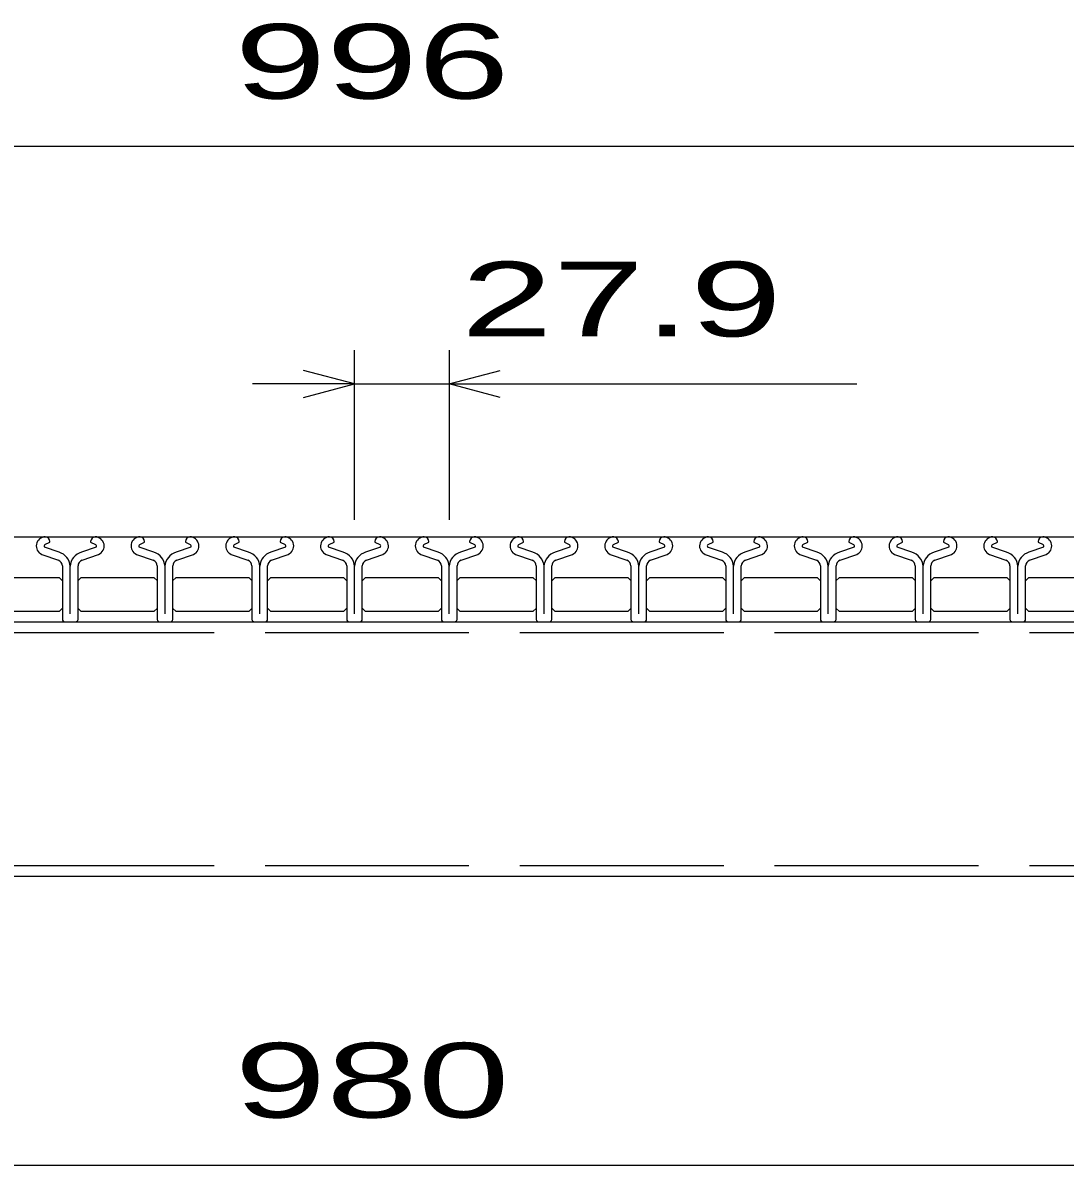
# Model space of a CAD drawing. Units: millimetres, scale not verified. Extents: x -1820 to 1724, y -1285 to 1059.
# Drawn here: x -1039.4 to -732.5, y -661.5 to -325.2 of the extents above; entities that cross this region are included whole.
import ezdxf
from ezdxf.enums import TextEntityAlignment as Align

# ---------------------------------------------------------------- set-up
doc = ezdxf.new("R2010")
doc.units = ezdxf.units.MM
doc.header["$LTSCALE"] = 10
doc.linetypes.add('DASHED', pattern=[7.5, 6, -1.5])
doc.layers.add('16', color=3, linetype='Continuous', lineweight=25)
doc.layers.add('22', color=2, linetype='Continuous', lineweight=25)
doc.styles.add('ベクトル', font='')
doc.styles.get('ベクトル').set_extended_font_data('ベクトル')

msp = doc.modelspace()

# ---------------------------------------------------------------- linework, layer by layer
at = {"layer": '16'}
for p, q in [((-1426, -476.5), (-430, -476.5)), ((-1028.7, -481.03), (-1033.02, -479.51)), ((-1032.86, -478.81), (-1031.42, -478.11)), ((-1031.42, -478.11), (-1031.42, -477.88)), ((-1017.8, -479.51), (-1022.12, -481.03)), ((-1019.4, -477.88), (-1019.4, -478.11)), ((-1019.4, -478.11), (-1017.96, -478.81)), ((-1000.8, -481.03), (-1005.12, -479.51)), ((-1004.96, -478.81), (-1003.52, -478.11)), ((-1003.52, -478.11), (-1003.52, -477.88)), ((-989.9, -479.51), (-994.22, -481.03)), ((-991.5, -477.88), (-991.5, -478.11)), ((-991.5, -478.11), (-990.06, -478.81)), ((-972.9, -481.03), (-977.22, -479.51)), ((-977.06, -478.81), (-975.62, -478.11)), ((-975.62, -478.11), (-975.62, -477.88)), ((-962, -479.51), (-966.32, -481.03)), ((-963.6, -477.88), (-963.6, -478.11)), ((-963.6, -478.11), (-962.16, -478.81)), ((-945, -481.03), (-949.32, -479.51)), ((-949.16, -478.81), (-947.72, -478.11)), ((-947.72, -478.11), (-947.72, -477.88)), ((-934.1, -479.51), (-938.42, -481.03)), ((-935.7, -477.88), (-935.7, -478.11)), ((-935.7, -478.11), (-934.26, -478.81)), ((-917.1, -481.03), (-921.42, -479.51)), ((-921.26, -478.81), (-919.82, -478.11)), ((-919.82, -478.11), (-919.82, -477.88)), ((-906.2, -479.51), (-910.52, -481.03)), ((-907.8, -477.88), (-907.8, -478.11)), ((-907.8, -478.11), (-906.36, -478.81)), ((-889.2, -481.03), (-893.52, -479.51)), ((-893.36, -478.81), (-891.92, -478.11)), ((-891.92, -478.11), (-891.92, -477.88)), ((-878.3, -479.51), (-882.62, -481.03)), ((-879.9, -477.88), (-879.9, -478.11)), ((-879.9, -478.11), (-878.46, -478.81)), ((-861.3, -481.03), (-865.62, -479.51)), ((-865.46, -478.81), (-864.02, -478.11)), ((-864.02, -478.11), (-864.02, -477.88)), ((-850.4, -479.51), (-854.72, -481.03)), ((-852, -477.88), (-852, -478.11)), ((-852, -478.11), (-850.56, -478.81)), ((-833.4, -481.03), (-837.72, -479.51)), ((-837.56, -478.81), (-836.12, -478.11)), ((-836.12, -478.11), (-836.12, -477.88)), ((-822.5, -479.51), (-826.82, -481.03)), ((-824.1, -477.88), (-824.1, -478.11)), ((-824.1, -478.11), (-822.66, -478.81)), ((-805.5, -481.03), (-809.82, -479.51)), ((-809.66, -478.81), (-808.22, -478.11)), ((-808.22, -478.11), (-808.22, -477.88)), ((-794.6, -479.51), (-798.92, -481.03)), ((-796.2, -477.88), (-796.2, -478.11)), ((-796.2, -478.11), (-794.76, -478.81)), ((-777.6, -481.03), (-781.92, -479.51)), ((-781.76, -478.81), (-780.32, -478.11)), ((-780.32, -478.11), (-780.32, -477.88)), ((-766.7, -479.51), (-771.02, -481.03)), ((-768.3, -477.88), (-768.3, -478.11)), ((-768.3, -478.11), (-766.86, -478.81)), ((-749.7, -481.03), (-754.02, -479.51)), ((-753.86, -478.81), (-752.42, -478.11)), ((-752.42, -478.11), (-752.42, -477.88)), ((-738.8, -479.51), (-743.12, -481.03)), ((-740.4, -477.88), (-740.4, -478.11)), ((-740.4, -478.11), (-738.96, -478.81)), ((-1033.78, -481.68), (-1028.91, -483.39)), ((-1021.91, -483.39), (-1017.04, -481.68)), ((-1005.88, -481.68), (-1001.01, -483.39)), ((-994.01, -483.39), (-989.14, -481.68)), ((-977.98, -481.68), (-973.11, -483.39)), ((-966.11, -483.39), (-961.24, -481.68)), ((-950.08, -481.68), (-945.21, -483.39)), ((-938.21, -483.39), (-933.34, -481.68)), ((-922.18, -481.68), (-917.31, -483.39)), ((-910.31, -483.39), (-905.44, -481.68)), ((-894.28, -481.68), (-889.41, -483.39)), ((-882.41, -483.39), (-877.54, -481.68)), ((-866.38, -481.68), (-861.51, -483.39)), ((-854.51, -483.39), (-849.64, -481.68)), ((-838.48, -481.68), (-833.61, -483.39)), ((-826.61, -483.39), (-821.74, -481.68)), ((-810.58, -481.68), (-805.71, -483.39)), ((-798.71, -483.39), (-793.84, -481.68)), ((-782.68, -481.68), (-777.81, -483.39)), ((-770.81, -483.39), (-765.94, -481.68)), ((-754.78, -481.68), (-749.91, -483.39)), ((-742.91, -483.39), (-738.04, -481.68)), ((-1027.71, -485.09), (-1027.71, -500.81)), ((-1025.4, -499.21), (-1025.4, -485.14)), ((-1023.11, -500.81), (-1023.11, -485.09)), ((-999.81, -485.09), (-999.81, -500.81)), ((-997.5, -499.21), (-997.5, -485.14)), ((-995.21, -500.81), (-995.21, -485.09)), ((-971.91, -485.09), (-971.91, -500.81)), ((-969.6, -499.21), (-969.6, -485.14)), ((-967.31, -500.81), (-967.31, -485.09)), ((-944.01, -485.09), (-944.01, -500.81)), ((-941.7, -499.21), (-941.7, -485.14)), ((-939.41, -500.81), (-939.41, -485.09)), ((-916.11, -485.09), (-916.11, -500.81)), ((-913.8, -499.21), (-913.8, -485.14)), ((-911.51, -500.81), (-911.51, -485.09)), ((-888.21, -485.09), (-888.21, -500.81)), ((-885.9, -499.21), (-885.9, -485.14)), ((-883.61, -500.81), (-883.61, -485.09)), ((-860.31, -485.09), (-860.31, -500.81)), ((-858, -499.21), (-858, -485.14)), ((-855.71, -500.81), (-855.71, -485.09)), ((-832.41, -485.09), (-832.41, -500.81)), ((-830.1, -499.21), (-830.1, -485.14)), ((-827.81, -500.81), (-827.81, -485.09)), ((-804.51, -485.09), (-804.51, -500.81)), ((-802.2, -499.21), (-802.2, -485.14)), ((-799.91, -500.81), (-799.91, -485.09)), ((-776.61, -485.09), (-776.61, -500.81)), ((-774.3, -499.21), (-774.3, -485.14)), ((-772.01, -500.81), (-772.01, -485.09)), ((-748.71, -485.09), (-748.71, -500.81)), ((-746.4, -499.21), (-746.4, -485.14)), ((-744.11, -500.81), (-744.11, -485.09)), ((-1050.05, -488.5), (-1028.65, -488.5)), ((-1028.65, -488.5), (-1027.65, -489.5)), ((-1023.15, -489.5), (-1022.15, -488.5)), ((-1022.15, -488.5), (-1000.75, -488.5)), ((-1000.75, -488.5), (-999.75, -489.5)), ((-995.25, -489.5), (-994.25, -488.5)), ((-994.25, -488.5), (-972.85, -488.5)), ((-972.85, -488.5), (-971.85, -489.5)), ((-967.35, -489.5), (-966.35, -488.5)), ((-966.35, -488.5), (-944.95, -488.5)), ((-944.95, -488.5), (-943.95, -489.5)), ((-939.45, -489.5), (-938.45, -488.5)), ((-938.45, -488.5), (-917.05, -488.5)), ((-917.05, -488.5), (-916.05, -489.5)), ((-911.55, -489.5), (-910.55, -488.5)), ((-910.55, -488.5), (-889.15, -488.5)), ((-889.15, -488.5), (-888.15, -489.5)), ((-883.65, -489.5), (-882.65, -488.5)), ((-882.65, -488.5), (-861.25, -488.5)), ((-861.25, -488.5), (-860.25, -489.5)), ((-855.75, -489.5), (-854.75, -488.5)), ((-854.75, -488.5), (-833.35, -488.5)), ((-833.35, -488.5), (-832.35, -489.5)), ((-827.85, -489.5), (-826.85, -488.5)), ((-826.85, -488.5), (-805.45, -488.5)), ((-805.45, -488.5), (-804.45, -489.5)), ((-799.95, -489.5), (-798.95, -488.5)), ((-798.95, -488.5), (-777.55, -488.5)), ((-777.55, -488.5), (-776.55, -489.5)), ((-772.05, -489.5), (-771.05, -488.5)), ((-771.05, -488.5), (-749.65, -488.5)), ((-749.65, -488.5), (-748.65, -489.5)), ((-744.15, -489.5), (-743.15, -488.5)), ((-743.15, -488.5), (-721.75, -488.5)), ((-1027.65, -497.5), (-1028.65, -498.5)), ((-1022.15, -498.5), (-1023.15, -497.5)), ((-999.75, -497.5), (-1000.75, -498.5)), ((-994.25, -498.5), (-995.25, -497.5)), ((-971.85, -497.5), (-972.85, -498.5)), ((-966.35, -498.5), (-967.35, -497.5)), ((-943.95, -497.5), (-944.95, -498.5)), ((-938.45, -498.5), (-939.45, -497.5)), ((-916.05, -497.5), (-917.05, -498.5)), ((-910.55, -498.5), (-911.55, -497.5)), ((-888.15, -497.5), (-889.15, -498.5)), ((-882.65, -498.5), (-883.65, -497.5)), ((-860.25, -497.5), (-861.25, -498.5)), ((-854.75, -498.5), (-855.75, -497.5)), ((-832.35, -497.5), (-833.35, -498.5)), ((-826.85, -498.5), (-827.85, -497.5)), ((-804.45, -497.5), (-805.45, -498.5)), ((-798.95, -498.5), (-799.95, -497.5)), ((-776.55, -497.5), (-777.55, -498.5)), ((-771.05, -498.5), (-772.05, -497.5)), ((-748.65, -497.5), (-749.65, -498.5)), ((-743.15, -498.5), (-744.15, -497.5)), ((-1028.65, -498.5), (-1050.05, -498.5)), ((-1000.75, -498.5), (-1022.15, -498.5)), ((-972.85, -498.5), (-994.25, -498.5)), ((-944.95, -498.5), (-966.35, -498.5)), ((-917.05, -498.5), (-938.45, -498.5)), ((-889.15, -498.5), (-910.55, -498.5)), ((-861.25, -498.5), (-882.65, -498.5)), ((-833.35, -498.5), (-854.75, -498.5)), ((-805.45, -498.5), (-826.85, -498.5)), ((-777.55, -498.5), (-798.95, -498.5)), ((-749.65, -498.5), (-771.05, -498.5)), ((-721.75, -498.5), (-743.15, -498.5)), ((-1426, -501.5), (-430, -501.5)), ((-1418, -501.5), (-438, -501.5)), ((-1027.01, -501.51), (-1023.81, -501.51)), ((-999.11, -501.51), (-995.91, -501.51)), ((-971.21, -501.51), (-968.01, -501.51)), ((-943.31, -501.51), (-940.11, -501.51)), ((-915.41, -501.51), (-912.21, -501.51)), ((-887.51, -501.51), (-884.31, -501.51)), ((-859.61, -501.51), (-856.41, -501.51)), ((-831.71, -501.51), (-828.51, -501.51)), ((-803.81, -501.51), (-800.61, -501.51)), ((-775.91, -501.51), (-772.71, -501.51)), ((-748.01, -501.51), (-744.81, -501.51)), ((-438, -576.5), (-1418, -576.5))]:
    msp.add_line(p, q, dxfattribs=at)
at = {"layer": '16', "linetype": 'DASHED'}
for p, q in [((-1418, -504.7), (-438, -504.7)), ((-1418, -573.3), (-438, -573.3))]:
    msp.add_line(p, q, dxfattribs=at)
at = {"layer": '16'}
for centre, radius, start, end in [((-1032.71, -479.2), 2.7, 90.98, 246.68), ((-1032.87, -477.95), 1.45, 2.5, 85.55), ((-1017.95, -477.95), 1.45, 94.45, 177.5), ((-1018.11, -479.2), 2.7, 293.32, 89.02), ((-1004.81, -479.2), 2.7, 90.98, 246.68), ((-1004.97, -477.95), 1.45, 2.5, 85.55), ((-990.05, -477.95), 1.45, 94.45, 177.5), ((-990.21, -479.2), 2.7, 293.32, 89.02), ((-976.91, -479.2), 2.7, 90.98, 246.68), ((-977.07, -477.95), 1.45, 2.5, 85.55), ((-962.15, -477.95), 1.45, 94.45, 177.5), ((-962.31, -479.2), 2.7, 293.32, 89.02), ((-949.01, -479.2), 2.7, 90.98, 246.68), ((-949.17, -477.95), 1.45, 2.5, 85.55), ((-934.25, -477.95), 1.45, 94.45, 177.5), ((-934.41, -479.2), 2.7, 293.32, 89.02), ((-921.11, -479.2), 2.7, 90.98, 246.68), ((-921.27, -477.95), 1.45, 2.5, 85.55), ((-906.35, -477.95), 1.45, 94.45, 177.5), ((-906.51, -479.2), 2.7, 293.32, 89.02), ((-893.21, -479.2), 2.7, 90.98, 246.68), ((-893.37, -477.95), 1.45, 2.5, 85.55), ((-878.45, -477.95), 1.45, 94.45, 177.5), ((-878.61, -479.2), 2.7, 293.32, 89.02), ((-865.31, -479.2), 2.7, 90.98, 246.68), ((-865.47, -477.95), 1.45, 2.5, 85.55), ((-850.55, -477.95), 1.45, 94.45, 177.5), ((-850.71, -479.2), 2.7, 293.32, 89.02), ((-837.41, -479.2), 2.7, 90.98, 246.68), ((-837.57, -477.95), 1.45, 2.5, 85.55), ((-822.65, -477.95), 1.45, 94.45, 177.5), ((-822.81, -479.2), 2.7, 293.32, 89.02), ((-809.51, -479.2), 2.7, 90.98, 246.68), ((-809.67, -477.95), 1.45, 2.5, 85.55), ((-794.75, -477.95), 1.45, 94.45, 177.5), ((-794.91, -479.2), 2.7, 293.32, 89.02), ((-781.61, -479.2), 2.7, 90.98, 246.68), ((-781.77, -477.95), 1.45, 2.5, 85.55), ((-766.85, -477.95), 1.45, 94.45, 177.5), ((-767.01, -479.2), 2.7, 293.32, 89.02), ((-753.71, -479.2), 2.7, 90.98, 246.68), ((-753.87, -477.95), 1.45, 2.5, 85.55), ((-738.95, -477.95), 1.45, 94.45, 177.5), ((-739.11, -479.2), 2.7, 293.32, 89.02), ((-1032.69, -479.22), 0.44, 111.91, 222.33), ((-1018.13, -479.22), 0.44, 317.67, 68.09), ((-1004.79, -479.22), 0.44, 111.91, 222.33), ((-990.23, -479.22), 0.44, 317.67, 68.09), ((-976.89, -479.22), 0.44, 111.91, 222.33), ((-962.33, -479.22), 0.44, 317.67, 68.09), ((-948.99, -479.22), 0.44, 111.91, 222.33), ((-934.43, -479.22), 0.44, 317.67, 68.09), ((-921.09, -479.22), 0.44, 111.91, 222.33), ((-906.53, -479.22), 0.44, 317.67, 68.09), ((-893.19, -479.22), 0.44, 111.91, 222.33), ((-878.63, -479.22), 0.44, 317.67, 68.09), ((-865.29, -479.22), 0.44, 111.91, 222.33), ((-850.73, -479.22), 0.44, 317.67, 68.09), ((-837.39, -479.22), 0.44, 111.91, 222.33), ((-822.83, -479.22), 0.44, 317.67, 68.09), ((-809.49, -479.22), 0.44, 111.91, 222.33), ((-794.93, -479.22), 0.44, 317.67, 68.09), ((-781.59, -479.22), 0.44, 111.91, 222.33), ((-767.03, -479.22), 0.44, 317.67, 68.09), ((-753.69, -479.22), 0.44, 111.91, 222.33), ((-739.13, -479.22), 0.44, 317.67, 68.09), ((-1029.51, -485.09), 1.8, 0, 70.58), ((-1029.99, -485.44), 4.6, 3.78, 73.7), ((-1020.83, -485.44), 4.6, 106.3, 176.22), ((-1021.31, -485.09), 1.8, 109.42, 180), ((-1001.61, -485.09), 1.8, 0, 70.58), ((-1002.09, -485.44), 4.6, 3.78, 73.7), ((-992.93, -485.44), 4.6, 106.3, 176.22), ((-993.41, -485.09), 1.8, 109.42, 180), ((-973.71, -485.09), 1.8, 0, 70.58), ((-974.19, -485.44), 4.6, 3.78, 73.7), ((-965.03, -485.44), 4.6, 106.3, 176.22), ((-965.51, -485.09), 1.8, 109.42, 180), ((-945.81, -485.09), 1.8, 0, 70.58), ((-946.29, -485.44), 4.6, 3.78, 73.7), ((-937.13, -485.44), 4.6, 106.3, 176.22), ((-937.61, -485.09), 1.8, 109.42, 180), ((-917.91, -485.09), 1.8, 0, 70.58), ((-918.39, -485.44), 4.6, 3.78, 73.7), ((-909.23, -485.44), 4.6, 106.3, 176.22), ((-909.71, -485.09), 1.8, 109.42, 180), ((-890.01, -485.09), 1.8, 0, 70.58), ((-890.49, -485.44), 4.6, 3.78, 73.7), ((-881.33, -485.44), 4.6, 106.3, 176.22), ((-881.81, -485.09), 1.8, 109.42, 180), ((-862.11, -485.09), 1.8, 0, 70.58), ((-862.59, -485.44), 4.6, 3.78, 73.7), ((-853.43, -485.44), 4.6, 106.3, 176.22), ((-853.91, -485.09), 1.8, 109.42, 180), ((-834.21, -485.09), 1.8, 0, 70.58), ((-834.69, -485.44), 4.6, 3.78, 73.7), ((-825.53, -485.44), 4.6, 106.3, 176.22), ((-826.01, -485.09), 1.8, 109.42, 180), ((-806.31, -485.09), 1.8, 0, 70.58), ((-806.79, -485.44), 4.6, 3.78, 73.7), ((-797.63, -485.44), 4.6, 106.3, 176.22), ((-798.11, -485.09), 1.8, 109.42, 180), ((-778.41, -485.09), 1.8, 0, 70.58), ((-778.89, -485.44), 4.6, 3.78, 73.7), ((-769.73, -485.44), 4.6, 106.3, 176.22), ((-770.21, -485.09), 1.8, 109.42, 180), ((-750.51, -485.09), 1.8, 0, 70.58), ((-750.99, -485.44), 4.6, 3.78, 73.7), ((-741.83, -485.44), 4.6, 106.3, 176.22), ((-742.31, -485.09), 1.8, 109.42, 180), ((-1027.01, -500.81), 0.7, 180, 270), ((-1023.81, -500.81), 0.7, 270, 0), ((-999.11, -500.81), 0.7, 180, 270), ((-995.91, -500.81), 0.7, 270, 0), ((-971.21, -500.81), 0.7, 180, 270), ((-968.01, -500.81), 0.7, 270, 0), ((-943.31, -500.81), 0.7, 180, 270), ((-940.11, -500.81), 0.7, 270, 0), ((-915.41, -500.81), 0.7, 180, 270), ((-912.21, -500.81), 0.7, 270, 0), ((-887.51, -500.81), 0.7, 180, 270), ((-884.31, -500.81), 0.7, 270, 0), ((-859.61, -500.81), 0.7, 180, 270), ((-856.41, -500.81), 0.7, 270, 0), ((-831.71, -500.81), 0.7, 180, 270), ((-828.51, -500.81), 0.7, 270, 0), ((-803.81, -500.81), 0.7, 180, 270), ((-800.61, -500.81), 0.7, 270, 0), ((-775.91, -500.81), 0.7, 180, 270), ((-772.71, -500.81), 0.7, 270, 0), ((-748.01, -500.81), 0.7, 180, 270), ((-744.81, -500.81), 0.7, 270, 0)]:
    msp.add_arc(centre, radius, start, end, dxfattribs=at)
at = {"layer": '22', "color": 4}
for p, q in [((-1426, -361.5), (-430, -361.5)), ((-941.7, -471.5), (-941.7, -421.5)), ((-913.8, -421.5), (-913.8, -471.5)), ((-941.7, -431.5), (-956.7, -427.5)), ((-913.8, -431.5), (-898.8, -427.5)), ((-941.7, -431.5), (-971.7, -431.5)), ((-956.7, -435.5), (-941.7, -431.5)), ((-941.7, -431.5), (-913.8, -431.5)), ((-898.8, -435.5), (-913.8, -431.5)), ((-913.8, -431.5), (-793.8, -431.5)), ((-1418, -661.5), (-438, -661.5))]:
    msp.add_line(p, q, dxfattribs=at)

# ---------------------------------------------------------------- texts
at = {"layer": '22', "style": 'ベクトル', "width": 1.65}
for s, p in [(' 996 ', (-990.5, -336.5)), (' 27.9 ', (-923.8, -406.5)), (' 980 ', (-990.5, -636.5))]:
    msp.add_text(s, height=21.99, dxfattribs=at).set_placement(p, align=Align.MIDDLE_LEFT)

doc.saveas('drawing.dxf')
